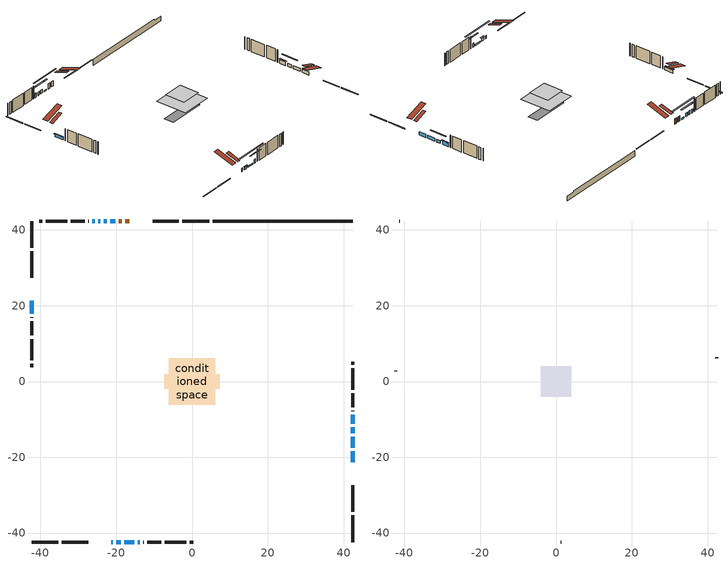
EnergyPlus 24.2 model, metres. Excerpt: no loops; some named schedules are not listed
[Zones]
conditioned space
 floor outside (Floor1 construction): -1.22,-1.22 -1.22,1.22 1.22,1.22 1.22,-1.22 z0.61
 floor outside (Floor2 construction): -2.43,-2.43 -2.43,2.43 2.43,2.43 2.43,-2.43 z0.61
 floor adiabatic (AdiabaticFloorConstruction): -6.13,-6.13 -6.13,6.13 6.13,6.13 6.13,-6.13 z3.05
 floor foundation (Slab1 construction): -7.32,-1.9 -7.32,1.9 7.32,1.9 7.32,-1.9 z-1.71
 wall outside (RimJoist1 construction): 4.56,42.37 -2.55,42.37 / -42.37,-42.37 -35.26,-42.37 / -42.37,42.37 -42.37,35.26 / 42.37,-42.37 42.37,-35.26 z0.61:0.91
 wall outside (RimJoist2 construction): -3.48,42.37 -10.39,42.37 / -34.33,-42.37 -27.42,-42.37 / -42.37,34.33 -42.37,27.42 / 42.37,-34.33 42.37,-27.42 z0.61:0.91
 wall outside (AdiabaticWallConstruction 1): -16.51,42.37 -17.56,42.37 / -18.49,42.37 -19.3,42.37 z0.61:2.64
 wall outside (AdiabaticWallConstruction): -21.3,-42.37 -20.87,-42.37 / 42.37,-21.3 42.37,-18.43 / 42.37,-17.5 42.37,-14.53 z0.61:1.83; -19.94,-42.37 -18.8,-42.37 / -42.37,21.3 -42.37,17.87 / -25.71,42.37 -26.3,42.37 z0.61:1.75; -20.23,42.37 -21.53,42.37 / -17.87,-42.37 -15.28,-42.37 z0.61:1.07; -22.45,42.37 -23.27,42.37 / -24.2,42.37 -24.78,42.37 / -14.35,-42.37 -13.79,-42.37 / 42.37,-11.21 42.37,-8.79 z0.61:2.06; 42.37,-13.61 42.37,-12.13 z0.61:1.78
 wall outside (Wall1 construction): -27.23,42.37 -27.35,42.37 / -12.86,-42.37 -12.74,-42.37 / -42.37,16.94 -42.37,16.81 / 42.37,-7.86 42.37,-7.74 z0.61:5.49
 wall outside (Wall2 construction): -28.28,42.37 -32.02,42.37 / -11.81,-42.37 -8.07,-42.37 / -42.37,15.88 -42.37,12.14 / 42.37,-6.81 42.37,-3.07 z0.61:5.49
 wall outside (Wall3 construction): -32.95,42.37 -38.57,42.37 / -7.14,-42.37 -1.52,-42.37 / -42.37,11.22 -42.37,5.59 / 42.37,-2.14 42.37,3.48 z0.61:5.49
 wall outside (Wall4 construction): -39.5,42.37 -40.36,42.37 / -0.59,-42.37 0.27,-42.37 / -42.37,4.66 -42.37,3.81 / 42.37,4.41 42.37,5.27 z0.61:5.49
 wall foundation (FoundationWall1 construction): 5.49,42.37,-1.71 5.49,42.37,0.61 38.68,42.37,0.61 38.68,42.37,0.13 42.37,42.37,0.13 42.37,42.37,-1.71
 window (WindowConstruction 10): -21.29,-42.37 -20.87,-42.37 z0.61:1.83
 window (WindowConstruction 8): -19.94,-42.37 -18.8,-42.37 z0.61:1.75
 window (WindowConstruction 9): -42.37,21.29 -42.37,17.87 z0.61:1.75
 window (WindowConstruction 11): -20.23,42.37 -21.53,42.37 z0.61:1.07
 window (WindowConstruction 12): -17.87,-42.37 -15.28,-42.37 z0.61:1.07
 window (WindowConstruction): -22.45,42.37 -23.27,42.37 z0.61:2.06
 window (WindowConstruction 1): -24.2,42.37 -24.78,42.37 z0.61:2.06
 window (WindowConstruction 2): -14.35,-42.37 -13.79,-42.37 z0.61:2.06
 window (WindowConstruction 3): 42.37,-21.29 42.37,-18.43 z0.61:1.83
 window (WindowConstruction 4): 42.37,-17.5 42.37,-14.54 z0.61:1.83
 window (WindowConstruction 5): 42.37,-13.61 42.37,-12.13 z0.61:1.78
 window (WindowConstruction 6): 42.37,-11.21 42.37,-8.79 z0.61:2.06
 window (WindowConstruction 7): -25.71,42.37 -26.3,42.37 z0.61:1.75
 door (Door): -16.51,42.37 -17.56,42.37 z0.61:2.64
 door (Door 1): -18.49,42.37 -19.3,42.37 z0.61:2.64
 ceiling adiabatic (AdiabaticFloorConstruction): 6.13,-6.13 6.13,6.13 -6.13,6.13 -6.13,-6.13 z3.05
 roof outside (Roof2 construction): -15.59,42.37,5.49 -15.59,37.44,7.13 -14.29,37.44,7.13 -14.29,42.37,5.49; -22.22,-42.37,5.49 -22.22,-37.44,7.13 -23.52,-37.44,7.13 -23.52,-42.37,5.49; -42.37,22.22,5.49 -37.44,22.22,7.13 -37.44,23.52,7.13 -42.37,23.52,5.49; 42.37,-22.22,5.49 37.44,-22.22,7.13 37.44,-23.52,7.13 42.37,-23.52,5.49
attic - vented
 floor to conditioned space (Floor3 construction Reversed): -3.97,-3.97 -3.97,3.97 3.97,3.97 3.97,-3.97 z5.49
 wall outside (Wall5 construction): -41.28,42.37 -41.44,42.37 / 1.2,-42.37 1.35,-42.37 / -42.37,2.88 -42.37,2.73 / 42.37,6.2 42.37,6.35 z0.61:5.49
 roof outside (Roof1 construction): -13.36,42.37,5.49 -13.36,34.64,8.06 -11.32,34.64,8.06 -11.32,42.37,5.49; -24.45,-42.37,5.49 -24.45,-34.64,8.06 -26.49,-34.64,8.06 -26.49,-42.37,5.49; -42.37,24.45,5.49 -34.64,24.45,8.06 -34.64,26.49,8.06 -42.37,26.49,5.49; 42.37,-24.45,5.49 34.64,-24.45,8.06 34.64,-26.49,8.06 42.37,-26.49,5.49
shading: -18.6,-42.37 -20.14,-42.37 -20.14,-42.78 -18.6,-42.78 z1.95; -42.37,17.66 -42.37,21.5 -42.78,21.5 -42.78,17.66 z1.95; -26.9,42.37 -14.85,42.37 -14.85,42.78 -26.9,42.78 z6.45; -9.9,-42.37 -23.25,-42.37 -23.25,-42.78 -9.9,-42.78 z6.45; -25.91,42.37 -19.81,42.37 -19.81,42.78 -25.91,42.78 z4.7; -27.42,42.37 -21.56,42.37 -21.56,42.78 -27.42,42.78 z4.7; -11.15,-42.37 -16.99,-42.37 -16.99,-42.78 -11.15,-42.78 z4.7; 42.37,-9.49 42.37,-16.25 42.78,-16.25 42.78,-9.49 z4.42; 42.37,-8.59 42.37,-11.41 42.78,-11.41 42.78,-8.59 z2.26; -26.5,42.37 -25.51,42.37 -25.51,42.78 -26.5,42.78 z1.95
[Building]
Building 1: Terrain=Suburbs
[Site:Location]
Edmonton Intl AP_AB: Latitude {deg}=53.31; Longitude {deg}=-113.58; Time Zone {hr}=-7; Elevation {m}=723; Keep Site Location Information=Yes
[Site:GroundTemperature:Shallow]
-1.56185, -3.61833, -3.78302, -2.80711, 1.11059, 5.01004, 8.39065, 10.5322, 10.7141, 8.97234, 5.67794, 1.89811
[Site:WaterMainsTemperature]
Calculation Method=Schedule; Temperature Schedule=mains temperature schedule
[Material] Roughness=Rough; Thermal Absorptance=0.9
Name | Thickness {m} | Conductivity {W/m-K} | Density {kg/m3} | Specific Heat {J/kg-K} | Solar Absorptance | Visible Absorptance
asphalt or fiberglass shingles | 0.00635 | 0.162714 | 1121.4 | 1465.45 | 0.4 | 0.4
ceiling loosefill ins | 0.254 | 0.0480833 | 16.02 | 1046.75 | 0.7 | 0.7
ceiling stud and cavity | 0.1397 | 0.190256 | 65.682 | 1177.47 | 0.7 | 0.7
concrete 4.0 in. | 0.1016 | 1.803125 | 2242.8 | 837.4 | 0.7 | 0.7
concrete 8.0 in. | 0.2032 | 1.803125 | 2242.8 | 837.4 | 0.7 | 0.7
door material | 0.04445 | 0.0451087 | 512.64 | 1214.23 | 0.7 | 0.7
exterior vertical ins | 0.0455156 | 0.029427 | 32.04 | 1214.23 | 0.7 | 0.7
floor covering | 0.0127 | 0.0433444 | 54.468 | 1339.84 | 0.6 | 0.6
floor rigid ins; roof rigid ins | 0.103632 | 0.029427 | 32.04 | 1214.23 | 0.7 | 0.7
floor rigid ins 1; wall rigid ins 1 | 0.512978 | 0.029427 | 32.04 | 1214.23 | 0.7 | 0.7
floor stud and cavity | 0.1397 | 0.337324 | 92.3553 | 1139.71 | 0.7 | 0.7
floor stud and cavity 1 | 0.1397 | 0.288294 | 92.3553 | 1139.71 | 0.7 | 0.7
floor stud and cavity 2 | 0.1397 | 1.75129 | 37.0049 | 1207.88 | 0.7 | 0.7
furniture material conditioned space 1 | 0.1524 | 0.115458 | 640.8 | 1214.23 | 0.6 | 0.6
gypsum board | 0.0127 | 0.160291 | 801 | 837.4 | 0.6 | 0.6
gypsum board 1 | 0.0127 | 0.160291 | 801 | 837.4 | 0.7 | 0.7
osb sheathing 0.5 in. | 0.0127 | 0.115458 | 512.64 | 1214.23 | 0.7 | 0.7
osb sheathing 0.75 in. | 0.01905 | 0.115458 | 512.64 | 1214.23 | 0.7 | 0.7
osb sheathing 2.0 in. | 0.0508 | 0.115458 | 512.64 | 1214.23 | 0.7 | 0.7
rim joist rigid ins; wall rigid ins | 0.051816 | 0.029427 | 32.04 | 1214.23 | 0.7 | 0.7
rim joist stud and cavity | 0.0508 | 0.0413573 | 125.044 | 1163.47 | 0.6 | 0.6
rim joist stud and cavity 1 | 0.0508 | 0.0296634 | 125.044 | 1163.47 | 0.6 | 0.6
roof stud and cavity | 0.2032 | 0.15109 | 78.34581 | 1123.46 | 0.7 | 0.7
wall stud and cavity | 0.1397 | 0.596568 | 139.0536 | 1170.24 | 0.7 | 0.7
wall stud and cavity 1 | 0.1397 | 0.215597 | 139.0536 | 1170.24 | 0.7 | 0.7
wall stud and cavity 2 | 0.1397 | 0.214432 | 139.0536 | 1170.24 | 0.7 | 0.7
wall stud and cavity 3 | 0.1397 | 0.408978 | 139.0536 | 1170.24 | 0.7 | 0.7
wall stud and cavity 4 | 0.0889 | 6.1454 | 50.32683 | 1063.81 | 0.6 | 0.6
wall stud and cavity 5 | 0.0889 | 0.380278 | 52.3479 | 1209.89 | 0.7 | 0.7
wall stud and cavity 6 | 0.0889 | 0.391764 | 83.0341 | 1211.67 | 0.7 | 0.7
wood siding | 0.0254 | 0.102417 | 544.68 | 1172.36 | 0.4 | 0.4
wood siding 1 | 0.00254 | 0.102417 | 544.68 | 1172.36 | 0.4 | 0.4
wood siding 2; wood siding 3; wood siding 4 | 0.0254 | 0.102417 | 544.68 | 1172.36 | 0.7 | 0.7
[WindowMaterial:SimpleGlazingSystem]
Name | U-Factor {W/m2-K} | Solar Heat Gain Coefficient
WindowMaterial | 1.89532 | 0.49
WindowMaterial 1 | 1.86749 | 0.53
WindowMaterial 2 | 1.88339 | 0.52
WindowMaterial 3 | 1.75621 | 0.53
WindowMaterial 4 | 2.97754 | 0.59
WindowMaterial 5 | 1.91178 | 0.49
WindowMaterial 6 | 1.896452 | 0.52
WindowMaterial 7 | 1.99922 | 0.47
WindowMaterial 8 | 2.31549 | 0.43
WindowMaterial 9 | 3.26144 | 0.45
[Construction]
AdiabaticFloorConstruction: floor stud and cavity 2, floor rigid ins 1, osb sheathing 0.75 in., floor covering
AdiabaticWallConstruction: wood siding 3, wall rigid ins 1, wall stud and cavity 5, gypsum board
AdiabaticWallConstruction 1: wood siding 4, wall rigid ins 1, wall stud and cavity 5, gypsum board
Door; Door 1: door material
Floor1 construction: floor stud and cavity, floor rigid ins, osb sheathing 0.75 in., floor covering
Floor2 construction: floor stud and cavity 1, floor rigid ins, osb sheathing 0.75 in., floor covering
Floor3 construction Reversed: gypsum board, ceiling stud and cavity, ceiling loosefill ins
FoundationWall1 construction: concrete 8.0 in., gypsum board 1
furniture construction conditioned space 1: furniture material conditioned space 1
PartitionWallConstruction: gypsum board, wall stud and cavity 6, gypsum board
RimJoist1 construction: wood siding 2, rim joist rigid ins, osb sheathing 2.0 in., rim joist stud and cavity
RimJoist2 construction: wood siding 2, osb sheathing 2.0 in., rim joist stud and cavity 1
Roof1 construction: asphalt or fiberglass shingles
Roof2 construction: asphalt or fiberglass shingles, roof rigid ins, osb sheathing 0.75 in., roof stud and cavity, gypsum board
Slab1 construction: concrete 4.0 in.
Wall1 construction: wood siding, wall rigid ins, osb sheathing 0.5 in., wall stud and cavity, gypsum board
Wall2 construction: wood siding, wall rigid ins, osb sheathing 0.5 in., wall stud and cavity 1, gypsum board
Wall3 construction: wood siding, wall rigid ins, osb sheathing 0.5 in., wall stud and cavity 2, gypsum board
Wall4 construction: wood siding, wall rigid ins, osb sheathing 0.5 in., wall stud and cavity 3, gypsum board
Wall5 construction: wood siding 1, wall stud and cavity 4
WindowConstruction: WindowMaterial
WindowConstruction 1: WindowMaterial 1
WindowConstruction 10: WindowMaterial 8
WindowConstruction 11; WindowConstruction 12: WindowMaterial 9
WindowConstruction 2: WindowMaterial 2
WindowConstruction 3; WindowConstruction 6: WindowMaterial 3
WindowConstruction 4: WindowMaterial 4
WindowConstruction 5: WindowMaterial 5
WindowConstruction 7: WindowMaterial 6
WindowConstruction 8; WindowConstruction 9: WindowMaterial 7
[Zone] Multiplier=1; Part of Total Floor Area=Yes
Name | Volume {m3}
attic - vented | 26.3234
conditioned space | 546.7
[Space]
Name | Zone | Volume {m3}
attic - vented 1 | attic - vented | 26.3234
conditioned space 1 | conditioned space | 546.7
[ZoneInfiltration:EffectiveLeakageArea]
infil attic - vented 1: Zone or Space=attic - vented 1; Schedule=Always On Discrete; Effective Air Leakage Area {cm2}=2189.57; Stack Coefficient=0.000518251; Wind Coefficient=1.53812e-05
[ZoneMixing]
whole house fan mix: Zone or Space=attic - vented; Schedule=Always On Continuous; Design Flow Rate Calculation Method=Flow/Zone; Design Flow Rate {m3/s}=0; Source Zone or Space=conditioned space
[SurfaceProperty:ExposedFoundationPerimeter]
Slab1: Exposed Perimeter Calculation Method=TotalExposedPerimeter; Total Exposed Perimeter {m}=36.88
[InternalMass] Zone or ZoneList=conditioned space; Space or SpaceList=conditioned space 1
Name | Construction | Surface Area {m2}
furniture mass conditioned space 1 | furniture construction conditioned space 1 | 94.2722
partition wall mass | PartitionWallConstruction | 235.68
[Lights]
interior lighting: Zone or ZoneList or Space or SpaceList=conditioned space 1; Schedule=interior lighting schedule; Design Level Calculation Method=LightingLevel; Lighting Level {W}=343.2; Return Air Fraction=0; Fraction Radiant=0.6; Fraction Visible=0.2; Fraction Replaceable=1
[People]
occupants: Zone or ZoneList or Space or SpaceList=conditioned space 1; Number of People Schedule=occupants schedule; Number of People Calculation Method=People; Number of People=3; Fraction Radiant=0.314171; Sensible Heat Fraction=0.56303; Activity Level Schedule=occupants activity schedule; Carbon Dioxide Generation Rate {m3/s-W}=0; Enable ASHRAE 55 Comfort Warnings=No; Mean Radiant Temperature Calculation Type=EnclosureAveraged
[ElectricEquipment] Zone or ZoneList or Space or SpaceList=conditioned space 1; Design Level Calculation Method=EquipmentLevel
Name | Schedule | Design Level {W} | Fraction Latent | Fraction Radiant | Fraction Lost
clothes dryer | clothes dryer schedule | 140.772 | 0.015 | 0.081 | 0.85
clothes washer | clothes washer schedule | 32.1985 | 0.03 | 0.162 | 0.7
cooking range | cooking range schedule | 215.147 | 0.08 | 0.432 | 0.2
dishwasher | dishwasher schedule | 66.8632 | 0.3 | 0.18 | 0.4
fridge | fridge schedule | 72.9452 | 0 | 0.6 | 0
mech vent bath fan 0 | mech vent bath fan 0 schedule | 50.2 | 0 | 0 | 1
mech vent bath fan 1 | mech vent bath fan 1 schedule | 50.2 | 0 | 0 | 1
mech vent house fan | mech vent house fan schedule | 0 | 0 | 0 | 1
mech vent house fan cfis | mech vent house fan cfis schedule | 0 | 0 | 0 | 0
mech vent range fan 0 | mech vent range fan 0 schedule | 57 | 0 | 0 | 1
misc plug loads | misc plug loads schedule | 494.7 | 0.045 | 0.513 | 0.1
whole house fan | Always On Discrete | 0 | 0 | 0 | 1
[OtherEquipment] Zone or ZoneList or Space or SpaceList=conditioned space 1; Design Level Calculation Method=EquipmentLevel
Name | Fuel Type | Schedule | Design Level {W} | Fraction Latent | Fraction Radiant | Fraction Lost
clothes dryer 1 | Electricity | clothes dryer schedule | 0 | 0.015 | 0.081 | 0.85
cooking range 1 | Electricity | cooking range schedule | 0 | 0.08 | 0.432 | 0.2
general water use latent | None | general water use schedule | 62.594 | 1 | 0 | 0
general water use sensible | None | general water use schedule | -61.6891 | 0 | 0.6 | 0
mech vent house fan latent load | None | Always On Discrete | 0 | 1 | 0 | 0
mech vent house fan sensible load | None | Always On Discrete | 0 | 0 | 0 | 0
water heater energy adjustment1 | NaturalGas | Always On Discrete | 0.01 | 0 | 0 | 1
[ZoneInfiltration:DesignFlowRate] Zone or ZoneList or Space or SpaceList=conditioned space 1; Schedule=Always On Discrete; Design Flow Rate Calculation Method=Flow/Zone; Design Flow Rate {m3/s}=0
infil flow; natural vent flow; whole house fan flow
[AvailabilityManager:Scheduled]
furnace airloop Availability Manager: Schedule=Always On Discrete
[Foundation:Kiva]
Foundation Kiva 1: Initial Indoor Air Temperature {C}=18; Wall Height Above Grade {m}=0.609996; Wall Depth Below Slab {m}=0.2032; Custom Block Material Name 1=exterior vertical ins; Custom Block Depth 1 {m}=2.31999; Custom Block X Position 1 {m}=0.2159; Custom Block Z Position 1 {m}=0
[Foundation:Kiva:Settings]
Soil Conductivity {W/m-K}=0.849921; Soil Density {kg/m3}=1842.3; Soil Specific Heat {J/kg-K}=418.7; Ground Solar Absorptivity=0.9; Ground Thermal Absorptivity=0.9; Ground Surface Roughness {m}=0.03; Far-Field Width {m}=40; Deep-Ground Boundary Condition=ZeroFlux; Deep-Ground Depth {m}=40; Minimum Cell Dimension {m}=0.2; Maximum Cell Growth Coefficient=3; Simulation Timestep=Timestep
[Exterior:Lights]
exterior lighting: Schedule=exterior lighting schedule; Design Level {W}=75.6
[EnergyManagementSystem:GlobalVariable]
furnace_airloop_Fan_RTF
infil_program_Qfan
infil_program_Qinf
natural_vent_program_Qnv
natural_vent_program_Qwhf
[EnergyManagementSystem:Sensor]
Name | Output:Variable or Output:Meter Index Key | Output:Variable or Output:Meter
airflow_gain | infil flow | Infiltration Sensible Heat Gain Energy
airflow_gain_1 | natural vent flow | Infiltration Sensible Heat Gain Energy
airflow_gain_2 | whole house fan flow | Infiltration Sensible Heat Gain Energy
airflow_loss | infil flow | Infiltration Sensible Heat Loss Energy
airflow_loss_1 | natural vent flow | Infiltration Sensible Heat Loss Energy
airflow_loss_2 | whole house fan flow | Infiltration Sensible Heat Loss Energy
clg_load_cond |  | Cooling:EnergyTransfer:Zone:CONDITIONED SPACE
clg_sp_s; clg_sp_s_1 | cooling setpoint | Schedule Value
clothes_dryer_exhaust_0_sch_s | clothes dryer exhaust 0 schedule | Schedule Value
cool_season | cooling season schedule | Schedule Value
htg_load_cond |  | Heating:EnergyTransfer:Zone:CONDITIONED SPACE
htg_sp_s; htg_sp_s_1 | heating setpoint | Schedule Value
ig_ee_conv | clothes dryer | Electric Equipment Convective Heating Energy
ig_ee_conv_2 | cooking range | Electric Equipment Convective Heating Energy
ig_ee_conv_4 | fridge | Electric Equipment Convective Heating Energy
ig_ee_conv_5 | misc plug loads | Electric Equipment Convective Heating Energy
ig_ee_conv_6 | whole house fan | Electric Equipment Convective Heating Energy
ig_ee_rad | clothes dryer | Electric Equipment Radiant Heating Energy
ig_ee_rad_2 | cooking range | Electric Equipment Radiant Heating Energy
ig_ee_rad_4 | fridge | Electric Equipment Radiant Heating Energy
ig_ee_rad_5 | misc plug loads | Electric Equipment Radiant Heating Energy
ig_ee_rad_6 | whole house fan | Electric Equipment Radiant Heating Energy
ig_lgt_conv | interior lighting | Lights Convective Heating Energy
ig_lgt_rad | interior lighting | Lights Radiant Heating Energy
ig_lgt_vis | interior lighting | Lights Visible Radiation Heating Energy
ig_oe_conv | clothes dryer 1 | Other Equipment Convective Heating Energy
ig_oe_conv_1 | cooking range 1 | Other Equipment Convective Heating Energy
ig_oe_conv_2 | general water use latent | Other Equipment Convective Heating Energy
ig_oe_conv_3 | general water use sensible | Other Equipment Convective Heating Energy
ig_oe_conv_4 | water heater energy adjustment1 | Other Equipment Convective Heating Energy
ig_oe_rad | clothes dryer 1 | Other Equipment Radiant Heating Energy
ig_oe_rad_1 | cooking range 1 | Other Equipment Radiant Heating Energy
ig_oe_rad_2 | general water use latent | Other Equipment Radiant Heating Energy
ig_oe_rad_3 | general water use sensible | Other Equipment Radiant Heating Energy
ig_oe_rad_4 | water heater energy adjustment1 | Other Equipment Radiant Heating Energy
ig_ppl_conv | occupants | People Convective Heating Energy
ig_ppl_rad | occupants | People Radiant Heating Energy
im_conv | furniture mass conditioned space 1 | Surface Inside Face Convection Heat Gain Energy
im_conv_1 | partition wall mass | Surface Inside Face Convection Heat Gain Energy
im_ig | furniture mass conditioned space 1 | Surface Inside Face Internal Gains Radiation Heat Gain Energy
im_ig_1 | partition wall mass | Surface Inside Face Internal Gains Radiation Heat Gain Energy
im_lgt | furniture mass conditioned space 1 | Surface Inside Face Lights Radiation Heat Gain Energy
im_lgt_1 | partition wall mass | Surface Inside Face Lights Radiation Heat Gain Energy
im_sol | furniture mass conditioned space 1 | Surface Inside Face Solar Radiation Heat Gain Energy
im_sol_1 | partition wall mass | Surface Inside Face Solar Radiation Heat Gain Energy
im_surf | furniture mass conditioned space 1 | Surface Inside Face Net Surface Thermal Radiation Heat Gain Energy
im_surf_1 | partition wall mass | Surface Inside Face Net Surface Thermal Radiation Heat Gain Energy
mech_vent_bath_fan_0_sch_s | mech vent bath fan 0 schedule | Schedule Value
mech_vent_bath_fan_1_sch_s | mech vent bath fan 1 schedule | Schedule Value
mech_vent_range_fan_0_sch_s | mech vent range fan 0 schedule | Schedule Value
mv_conv | mech vent bath fan 0 | Electric Equipment Convective Heating Energy
mv_conv_1 | mech vent bath fan 1 | Electric Equipment Convective Heating Energy
mv_conv_2 | mech vent house fan | Electric Equipment Convective Heating Energy
mv_conv_3 | mech vent house fan cfis | Electric Equipment Convective Heating Energy
mv_conv_4 | mech vent range fan 0 | Electric Equipment Convective Heating Energy
mv_conv_5 | mech vent house fan latent load | Other Equipment Convective Heating Energy
mv_conv_6 | mech vent house fan sensible load | Other Equipment Convective Heating Energy
mv_rad | mech vent bath fan 0 | Electric Equipment Radiant Heating Energy
mv_rad_1 | mech vent bath fan 1 | Electric Equipment Radiant Heating Energy
mv_rad_2 | mech vent house fan | Electric Equipment Radiant Heating Energy
mv_rad_3 | mech vent house fan cfis | Electric Equipment Radiant Heating Energy
mv_rad_4 | mech vent range fan 0 | Electric Equipment Radiant Heating Energy
mv_rad_5 | mech vent house fan latent load | Other Equipment Radiant Heating Energy
mv_rad_6 | mech vent house fan sensible load | Other Equipment Radiant Heating Energy
natural_vent_s | natural vent schedule | Schedule Value
out_pb_s |  | Site Outdoor Air Barometric Pressure
out_wt_s |  | Site Outdoor Air Humidity Ratio
site_vw_s |  | Site Wind Speed
ss_back_out | Window1 | Surface Window Shortwave from Zone Back Out Window Heat Transfer Rate
ss_back_out_1 | Window10 | Surface Window Shortwave from Zone Back Out Window Heat Transfer Rate
ss_back_out_10 | Window7 | Surface Window Shortwave from Zone Back Out Window Heat Transfer Rate
ss_back_out_11 | Window8 | Surface Window Shortwave from Zone Back Out Window Heat Transfer Rate
ss_back_out_12 | Window9 | Surface Window Shortwave from Zone Back Out Window Heat Transfer Rate
ss_back_out_2 | Window11 | Surface Window Shortwave from Zone Back Out Window Heat Transfer Rate
ss_back_out_3 | Window14 | Surface Window Shortwave from Zone Back Out Window Heat Transfer Rate
ss_back_out_4 | Window15 | Surface Window Shortwave from Zone Back Out Window Heat Transfer Rate
ss_back_out_5 | Window2 | Surface Window Shortwave from Zone Back Out Window Heat Transfer Rate
ss_back_out_6 | Window3 | Surface Window Shortwave from Zone Back Out Window Heat Transfer Rate
ss_back_out_7 | Window4 | Surface Window Shortwave from Zone Back Out Window Heat Transfer Rate
ss_back_out_8 | Window5 | Surface Window Shortwave from Zone Back Out Window Heat Transfer Rate
ss_back_out_9 | Window6 | Surface Window Shortwave from Zone Back Out Window Heat Transfer Rate
ss_conv | Door1 | Surface Inside Face Convection Heat Gain Energy
ss_conv_1 | Door2 | Surface Inside Face Convection Heat Gain Energy
ss_conv_10 | Window5 | Surface Inside Face Convection Heat Gain Energy
ss_conv_11 | Window6 | Surface Inside Face Convection Heat Gain Energy
ss_conv_12 | Window7 | Surface Inside Face Convection Heat Gain Energy
ss_conv_13 | Window8 | Surface Inside Face Convection Heat Gain Energy
ss_conv_14 | Window9 | Surface Inside Face Convection Heat Gain Energy
ss_conv_2 | Window1 | Surface Inside Face Convection Heat Gain Energy
ss_conv_3 | Window10 | Surface Inside Face Convection Heat Gain Energy
ss_conv_4 | Window11 | Surface Inside Face Convection Heat Gain Energy
ss_conv_5 | Window14 | Surface Inside Face Convection Heat Gain Energy
ss_conv_6 | Window15 | Surface Inside Face Convection Heat Gain Energy
ss_conv_7 | Window2 | Surface Inside Face Convection Heat Gain Energy
ss_conv_8 | Window3 | Surface Inside Face Convection Heat Gain Energy
ss_conv_9 | Window4 | Surface Inside Face Convection Heat Gain Energy
ss_ig | Door1 | Surface Inside Face Internal Gains Radiation Heat Gain Energy
ss_ig_1 | Door2 | Surface Inside Face Internal Gains Radiation Heat Gain Energy
ss_ig_10 | Window5 | Surface Inside Face Internal Gains Radiation Heat Gain Energy
ss_ig_11 | Window6 | Surface Inside Face Internal Gains Radiation Heat Gain Energy
ss_ig_12 | Window7 | Surface Inside Face Internal Gains Radiation Heat Gain Energy
ss_ig_13 | Window8 | Surface Inside Face Internal Gains Radiation Heat Gain Energy
ss_ig_14 | Window9 | Surface Inside Face Internal Gains Radiation Heat Gain Energy
ss_ig_2 | Window1 | Surface Inside Face Internal Gains Radiation Heat Gain Energy
ss_ig_3 | Window10 | Surface Inside Face Internal Gains Radiation Heat Gain Energy
ss_ig_4 | Window11 | Surface Inside Face Internal Gains Radiation Heat Gain Energy
ss_ig_5 | Window14 | Surface Inside Face Internal Gains Radiation Heat Gain Energy
ss_ig_6 | Window15 | Surface Inside Face Internal Gains Radiation Heat Gain Energy
ss_ig_7 | Window2 | Surface Inside Face Internal Gains Radiation Heat Gain Energy
ss_ig_8 | Window3 | Surface Inside Face Internal Gains Radiation Heat Gain Energy
ss_ig_9 | Window4 | Surface Inside Face Internal Gains Radiation Heat Gain Energy
ss_lgt | Door1 | Surface Inside Face Lights Radiation Heat Gain Energy
ss_lgt_1 | Door2 | Surface Inside Face Lights Radiation Heat Gain Energy
ss_sol | Door1 | Surface Inside Face Solar Radiation Heat Gain Energy
ss_sol_1 | Door2 | Surface Inside Face Solar Radiation Heat Gain Energy
ss_surf | Door1 | Surface Inside Face Net Surface Thermal Radiation Heat Gain Energy
ss_surf_1 | Door2 | Surface Inside Face Net Surface Thermal Radiation Heat Gain Energy
